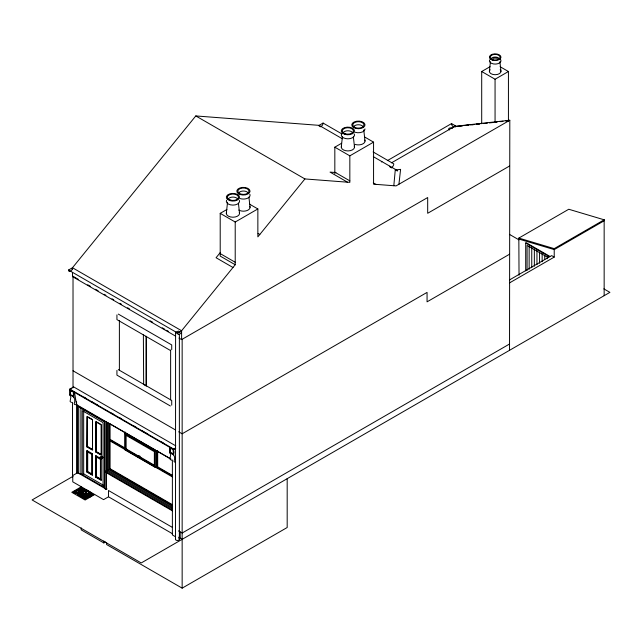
<?xml version="1.0" encoding="UTF-8"?>
<svg xmlns="http://www.w3.org/2000/svg" width="642" height="642" viewBox="0 0 642 642"><rect width="100%" height="100%" fill="white"/><g stroke="black" fill="none" stroke-linecap="round" stroke-linejoin="round"><path stroke-width="0.96" d="M393.819 185.723L395.32 169.352M226.321 213.401L227.541 202.214M341.279 147.114L342.395 136.858M489.373 71.374L490.424 61.704M398.923 184.254L400.592 169.368L395.697 169.921M179.311 332.845L179.118 331.481L178.412 331.071L175.78 332.187M81.325 493.08L81.863 491.523A9.694 5.593 60 0 1 92.649 495.407M175.515 539.384L175.587 332.395M102.102 456.935L102.247 457.305M179.006 338.101L181.606 339.602L181.606 330.742L72.474 267.738L68.501 270.033A2.809 1.621 -60 0 0 70.492 271.181A2.809 1.621 -60 0 0 72.474 267.738L195.794 115.937L319.106 125.35L342.338 138.768M220.431 252.354L216.065 257.731L232.982 267.497M68.501 270.033L177.625 333.038A2.809 1.621 -60 0 0 179.616 334.185A2.809 1.621 -60 0 0 181.606 330.742L235.213 264.745L235.213 222.02L257.859 208.947L257.859 236.874L304.918 178.941L349.834 182.368L349.834 155.845L373.564 142.139L373.564 184.182L396.074 185.899L509.804 120.239L509.531 350.315M342.05 134.001L323.078 123.055L319.106 125.35A2.809 1.621 -60 0 0 319.371 126.346M72.474 272.657L72.474 276.598L73.019 276.285L78.22 279.286M235.213 264.745L220.206 256.086L220.206 213.353L226.915 209.485M334.827 173.709L334.827 147.179L341.608 143.262M481.701 123.737L481.701 71.519L490.055 66.696M481.701 71.519L495.062 79.231L508.432 71.519L508.432 120.656M381.388 161.936L381.934 161.624M387.359 160.636L451.535 123.577L455.515 125.88A2.809 1.621 60 0 1 455.242 126.867M391.58 162.787L455.515 125.88M462.184 125.736L454.969 126.651L456.943 126.434M71.487 402.574L70.106 401.467L70.877 396.78L69.793 395.007L69.793 389.084L73.613 386.885L175.772 445.861M71.84 388.442L69.793 389.622L173.693 449.609L175.739 448.429M70.267 390.432L73.645 392.069L70.267 390.432L70.267 394.734L73.645 396.371L70.267 394.734M177.625 333.038L181.606 330.742M181.606 339.602L427.684 197.527L427.684 213.28L509.531 166.029M143.375 334.602L143.648 384.261M143.375 384.414L146.376 385.834L146.376 337.018M92.48 419.852L92.48 449.729L87.176 446.663L87.448 416.634L87.448 446.503L86.831 446.864L86.831 416.586L92.48 419.852L92.48 450.13L86.831 446.864M104.453 487.447L104.453 421.834L104.935 421.553L78.781 406.45L78.781 473.563L80.9 473.844L104.453 487.447L104.935 488.666L106.243 489.421L107.062 488.947M101.292 424.94L101.292 454.817L95.987 451.751L96.26 421.722L96.26 451.591L95.642 451.952L95.642 421.674L101.292 424.94L101.292 455.218L95.642 451.952M124.957 432.435L109.525 423.527L109.525 439.698L110.071 439.385L124.644 447.795M124.668 433.527L155.236 451.174L156.327 450.548L156.327 466.718L155.236 467.352L124.668 449.705L124.668 433.527L125.76 432.901L155.476 450.058M86.831 472.014L87.697 471.517L87.697 452.016L87.176 450.716L87.176 471.822L92.48 474.879L91.613 473.78L91.613 454.279L92.48 453.774L86.831 450.515L86.831 472.014L92.48 475.281L92.48 453.774M95.642 477.11L96.509 476.605L96.509 457.104L95.987 455.804L95.987 476.91L101.292 479.967L100.433 478.868L100.433 459.367L101.292 458.869L101.292 480.368L95.642 477.11L95.642 455.603L100.537 458.428M78.292 472.335L72.755 475.537L72.755 481.837L103.579 499.637L108.49 496.804L172.433 533.719M73.019 476.324L32.1 499.949L141.224 562.954L609.9 292.367L603.841 288.868M125.543 449.199L154.361 465.835L154.361 451.679L125.543 435.043L125.543 449.199L126.635 448.565M103.595 485.344L83.669 473.844L82.28 474.647L82.28 410.631L103.073 422.637L103.073 486.644M172.377 510.847L105.344 472.151L105.344 471.437L107.062 470.442M107.487 422.516L107.487 470.193L108.578 469.567L172.634 506.546M124.813 449.448L109.525 440.629L109.525 469.021L110.071 468.7L172.241 504.588M107.062 471.156L106.436 471.517L106.436 421.69M519.033 275.153L518.84 238.078L568.764 209.252L604.154 219.805L604.154 295.689M170.114 448.084C174.752 447.594 175.523 458.228 170.114 452.377L170.114 448.084L172.722 449.272M525.694 243.021L526.207 242.724L549.769 256.327L549.255 256.623L525.694 243.021L525.694 270.86M509.531 254.232L427.058 301.844L427.058 292.399L182.151 433.791L178.685 431.793M94.695 494.509L85.145 500.022L71.784 492.302L81.325 486.788L81.325 492.181M69.793 389.084L173.693 449.071L175.226 448.188M170.114 452.377L173.5 454.014M170.836 458.926L157.13 451.005L157.13 467.183L157.675 466.87L172.241 475.281M157.274 468.195L157.82 467.874M518.84 238.078L554.223 248.631L604.154 219.805M509.523 279.92L551.639 255.604L554.223 257.097L554.223 248.631M509.531 282.897L554.223 257.097M81.205 527.885L81.205 529.875L103.835 542.939L105.561 541.944M509.531 344.016L182.151 533.029L178.484 530.91M106.58 542.538L106.58 544.528L182.151 588.152L287.183 527.515L287.183 478.635M170.676 458.998L76.575 404.709L74.697 404.588L74.159 403.802C75.74 399.934 74.665 395.897 69.793 395.007M509.804 120.239L454.697 126.346L455.242 126.49M397.141 171.037L397.687 170.724L373.323 156.656M464.166 125.519L468.138 125.086M470.121 124.869L474.085 124.444M476.075 124.227L480.039 123.794M494.926 122.173L496.908 121.956M499.885 121.635L502.855 121.314M505.832 120.985L508.809 120.664M459.921 126.113L462.89 125.784M465.859 125.463L468.829 125.142M471.798 124.821L473.78 124.604M476.749 124.283L479.718 123.954M483.611 123.537L487.43 123.12M489.34 122.911L493.16 122.494M496.996 122.076L495.062 122.285L495.062 79.231M500.848 121.659L502.782 121.45M506.634 121.033L508.568 120.816M449.544 129.957C446.792 128.633 450.989 126.811 452.361 128.536M335.902 172.562L330.06 172.112L347.515 182.192M177.946 333.76L175.515 332.548M519.033 239.105L554.223 249.602L604.154 220.776L603.962 219.749M175.386 462.561L174.006 461.454C175.587 457.577 174.512 453.549 169.649 452.65L169.649 447.273M500.078 66.696L508.432 71.519M364.399 136.85L373.564 142.139M373.098 151.929L393.787 163.879A2.809 1.621 -60 0 1 391.283 167.538M509.435 234.362L518.961 239.867M547.867 257.426L527.074 245.421L527.074 270.426M390.031 166.928L391.764 167.931M334.827 147.179L349.834 155.845M373.275 182.906L375.771 184.35M334.827 172.192L349.834 180.859M195.794 115.937L304.918 178.941M249.521 204.132L257.859 208.947M258.116 233.495L259.809 234.466M220.206 213.353L235.213 222.02M220.206 253.598L235.213 262.265M87.745 284.783L90.345 286.284M95.538 289.285L98.138 290.786M104.205 294.285L105.93 295.28M111.997 298.787L113.73 299.782M119.789 303.281L121.523 304.284M127.589 307.783L129.315 308.786M150.108 320.783L152.7 322.284M162.233 327.789L164.825 329.29M166.559 330.285L168.292 331.288M72.474 276.598L175.539 336.103M118.297 314.09L171.719 344.931L171.719 349.657M170.355 350.444L116.932 319.604L116.932 314.877M118.297 369.623L171.719 400.464L171.719 405.19M170.355 405.977L116.932 375.137L116.932 370.41M73.019 370.787L175.218 429.795M83.885 397.125L86.469 398.618M91.654 401.611L94.238 403.104M95.963 404.099L97.696 405.102M111.499 413.071L113.225 414.066M119.268 417.557L120.993 418.552M133.945 426.023L136.529 427.524M141.705 430.509L144.298 432.01M146.023 433.005L147.748 434M161.559 441.969L163.285 442.972M78.781 406.45L80.9 408.232L104.453 421.834M128.625 436.191L130.326 437.17M143.038 444.513L144.731 445.492M88.211 417.067L91.999 419.258M97.022 422.155L100.81 424.346M138.495 455.419L140.197 456.398M154.056 465.033L126.089 448.886L126.089 434.722M109.525 439.698L124.957 448.606M157.13 467.183L172.554 476.091M110.922 440.805L113.474 442.274M115.167 443.253L116.868 444.232M162.907 470.819L164.609 471.798M125.663 449.946L172.554 477.014M87.448 446.503L92.753 449.569M96.26 451.591L101.564 454.656M87.697 452.016L91.613 454.279M96.509 457.104L100.433 459.367M109.525 469.021L172.554 505.406M107.487 470.193L172.409 507.678M106.436 470.803L172.602 509.002M105.344 471.437L172.377 510.133M87.697 471.517L91.613 473.78M96.509 476.605L100.433 478.868M172.433 527.419L108.49 490.496L108.49 496.804M78.781 473.563L77.473 472.809L77.473 405.182M178.484 537.21L182.151 539.328M175.611 536.816L172.377 534.938L172.377 460.017L171.334 460.218L169.961 459.118L170.724 454.432L169.649 452.65M76.575 404.709L74.392 391.644L73.846 391.957L73.846 397.342M499.917 61.704L500.969 71.374M363.781 129.885L365.001 141.071M353.381 136.858L354.504 147.114M248.927 197.11L250.043 207.358M238.423 203.145L239.546 213.401M547.345 256.728L547.345 258.726M544.745 255.227L544.745 259.224M542.145 253.726L542.145 261.727M539.553 252.226L539.553 263.228M536.953 250.725L536.953 264.729M534.353 249.224L534.353 266.229M531.753 247.724L531.753 267.73M529.152 246.223L529.152 269.231M182.151 339.289L182.151 588.152M180.209 531.905L180.209 538.205M179.375 334.378L179.375 539.384M173.693 449.071L173.693 454.993M173.228 449.882L173.228 454.175M170.628 350.018L170.628 399.838M170.387 447.923L170.387 452.225M157.675 450.692L157.675 466.87M155.236 451.174L155.236 467.352M146.103 336.175L146.103 385.986M125.503 432.122L125.503 434.024M119.388 320.438L119.388 370.257M110.071 424.161L110.071 439.385M110.071 440.316L110.071 468.7M108.578 422.877L108.578 469.567M106.436 472.504L106.436 489.316L77.666 472.705L77.658 405.118M106.243 421.794L106.243 489.421M104.935 421.553L104.935 488.666M103.835 540.981L103.835 542.939M90.193 492.165L90.193 497.02M83.669 410.832L83.669 473.844M80.9 408.232L80.9 473.844M76.575 401.844L76.575 473.331M73.373 392.23L73.373 396.523M73.019 276.285L73.019 387.832M72.474 267.738L72.474 269.704M72.522 402.373L72.522 477.295M70.54 390.28L70.54 394.573M100.81 457.369A1.003 0.578 60 0 1 101.436 456.703A1.003 0.578 60 0 1 102.198 458.027A1.003 0.578 60 0 1 101.308 458.236M323.078 123.055A2.809 1.621 -60 0 1 320.101 126.763M389.879 166.727A2.809 1.621 -60 0 1 389.814 166.174M454.038 127.244A2.809 1.621 60 0 1 451.535 123.577M178.813 538.598A1.926 1.115 0 0 1 177.946 540.46A1.926 1.115 0 0 1 175.587 539.095M500.198 59.064A5.81 3.354 0 0 1 495.929 64.064A5.81 3.354 0 0 1 489.565 59.875M500.19 69.697A5.802 3.346 0 0 1 495.175 74.721A5.802 3.346 0 0 1 490.151 69.697M490.833 59.562A4.342 2.504 0 0 1 495.175 57.058A4.342 2.504 0 0 1 499.508 59.562M492.847 58.422A4.638 2.68 0 0 1 497.494 58.422M365.009 128.946A6.621 3.82 0 0 1 355.074 132.26M364.776 140.084A6.613 3.82 0 0 1 362.417 144.097A6.613 3.82 0 0 1 355.082 144.378M353.437 127.606A4.951 2.857 0 0 1 357.738 124.773A4.951 2.857 0 0 1 363.171 126.859M354.288 134.001A6.621 3.82 0 0 1 347.892 138.816A6.621 3.82 0 0 1 341.496 134.001M354.28 146.119A6.613 3.82 0 0 1 347.892 150.926A6.613 3.82 0 0 1 341.504 146.119M343.109 132.902A4.951 2.857 0 0 1 347.892 130.783A4.951 2.857 0 0 1 352.667 132.902M239.33 200.296A6.621 3.82 0 0 1 232.934 205.103A6.621 3.82 0 0 1 226.538 200.296M239.322 212.414A6.613 3.82 0 0 1 232.934 217.221A6.613 3.82 0 0 1 226.546 212.414M228.151 199.197A4.951 2.857 0 0 1 232.934 197.078A4.951 2.857 0 0 1 237.709 199.197M249.826 194.253A6.621 3.82 0 0 1 247.459 198.274A6.621 3.82 0 0 1 240.124 198.555M249.818 206.371A6.613 3.82 0 0 1 246.737 210.664A6.613 3.82 0 0 1 238.76 210.062M238.487 193.892A4.951 2.857 0 0 1 242.788 191.059A4.951 2.857 0 0 1 248.213 193.154M75.708 490.729L73.661 491.916L76.157 492.197L75.708 490.729M77.826 489.509L76.286 490.4L78.155 490.584L77.826 489.509M79.64 488.458L78.348 489.204L79.889 489.26L79.64 488.458M81.325 487.487L80.065 488.217L80.386 489.284L81.927 489.34L81.325 487.487M87.272 498.096L85.555 498.152L85.129 496.916L86.991 497.141L87.272 498.096M88.596 497.325L87.882 497.743L87.729 497.229L88.596 497.325M89.896 496.579L87.609 496.82L87.192 495.399L89.639 495.688L89.896 496.579M91.132 495.865L90.345 496.322L90.177 495.752L91.132 495.865M93.483 494.509L91.918 495.415L90.016 495.207L89.687 494.099L93.483 494.509M84.712 489.437L82.521 489.356L82.016 487.88L84.712 489.437M80.001 489.629L78.46 489.541L78.814 490.648L80.354 490.793L80.001 489.629M82.056 489.742L80.507 489.653L80.868 490.849L82.465 491.002L82.056 489.742M84.848 489.902L82.666 489.774L83.107 491.066L85.258 491.274L84.848 489.902M78.276 490.969L76.406 490.793L76.863 492.27L78.749 492.486L78.276 490.969M80.467 491.162L78.934 491.026L79.423 492.566L80.948 492.735L80.467 491.162M82.577 491.355L80.98 491.21L81.462 492.791L83.099 492.976L82.577 491.355M85.354 491.612L83.235 491.419L83.797 493.056L85.851 493.289L85.354 491.612M88.516 491.9L86.092 491.676L86.59 493.369L89.029 493.65L88.516 491.9M88.427 491.579L85.996 491.347L85.579 489.942L88.427 491.579M76.302 492.655L72.987 492.302L76.647 493.778L76.302 492.655M78.886 492.936L77 492.735L77.353 493.85L79.231 494.051L78.886 492.936M81.085 493.168L79.568 493.008L79.929 494.131L81.43 494.292L81.085 493.168M83.235 493.401L81.598 493.225L81.943 494.348L83.596 494.525L83.235 493.401M85.972 493.698L83.941 493.481L84.327 494.597L86.301 494.813L85.972 493.698M89.15 494.043L86.71 493.778L87.039 494.894L89.479 495.151L89.15 494.043M92.721 494.059L89.575 493.706L89.053 491.949L92.721 494.059M79.359 494.476L77.473 494.252L77.714 495.03L79.801 495.897L79.359 494.476M81.566 494.741L80.065 494.565L80.523 495.985L81.999 496.154L81.566 494.741M83.749 494.998L82.08 494.797L82.513 496.218L84.214 496.418L83.749 494.998M86.453 495.311L84.495 495.086L84.985 496.507L86.871 496.731L86.453 495.311M82.128 496.563L80.651 496.394L82.497 497.791L82.128 496.563M84.343 496.828L82.641 496.627L83.019 497.855L84.736 498.056L84.343 496.828M84.832 498.344L83.099 498.144L85.145 499.324L84.832 498.344M99.815 457.586A0.931 0.538 60 0 0 100.625 458.982A0.931 0.538 60 0 0 100.922 457.882A0.931 0.538 60 0 0 99.815 457.586M99.895 457.401A1.067 0.618 60 0 0 100.826 459.006A1.067 0.618 60 0 0 101.163 457.738A1.067 0.618 60 0 0 99.895 457.401M101.508 456.542A1.003 0.578 60 0 0 102.367 458.043A1.003 0.578 60 0 0 102.688 456.863A1.003 0.578 60 0 0 101.508 456.542M101.476 456.671A0.891 0.514 60 0 0 102.247 458.003A0.891 0.514 60 0 0 102.527 456.952A0.891 0.514 60 0 0 101.476 456.671M492.27 60.099A5.81 3.354 0 0 0 500.977 57.194A5.81 3.354 0 0 0 492.27 54.297A5.81 3.354 0 0 0 492.27 60.099M492.727 59.642A4.879 2.817 0 0 0 500.054 57.194A4.879 2.817 0 0 0 492.727 54.755A4.879 2.817 0 0 0 492.727 59.642M353.71 127.614A6.621 3.82 0 0 0 364.784 125.896A6.621 3.82 0 0 0 356.671 121.218A6.621 3.82 0 0 0 353.71 127.614M355.604 127.694A5.569 3.21 0 0 0 363.958 124.909A5.569 3.21 0 0 0 355.604 122.124A5.569 3.21 0 0 0 355.604 127.694M344.577 134.258A6.621 3.82 0 0 0 354.512 130.952A6.621 3.82 0 0 0 344.577 127.638A6.621 3.82 0 0 0 344.577 134.258M345.107 133.737A5.569 3.21 0 0 0 353.453 130.952A5.569 3.21 0 0 0 345.107 128.167A5.569 3.21 0 0 0 345.107 133.737M229.619 200.553A6.621 3.82 0 0 0 239.554 197.246A6.621 3.82 0 0 0 229.619 193.932A6.621 3.82 0 0 0 229.619 200.553M230.149 200.023A5.569 3.21 0 0 0 238.495 197.246A5.569 3.21 0 0 0 230.149 194.462A5.569 3.21 0 0 0 230.149 200.023M240.124 194.51A6.621 3.82 0 0 0 250.051 191.204A6.621 3.82 0 0 0 240.124 187.889A6.621 3.82 0 0 0 240.124 194.51M239.498 193.475A5.569 3.21 0 0 0 248.807 192.03A5.569 3.21 0 0 0 241.994 188.098A5.569 3.21 0 0 0 239.498 193.475"/></g></svg>
